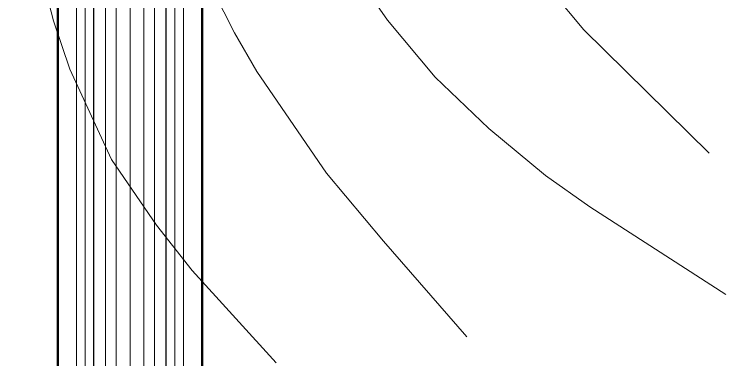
# Model space of a CAD drawing. Header units: millimetres. Extents: x -492806 to 8131902, y -181351 to 2373952.
# Drawn here: x -488554 to -242152, y 224 to 122066 of the extents above; entities that cross this region are included whole.
import ezdxf

# ---------------------------------------------------------------- set-up
doc = ezdxf.new("R2010")
doc.units = ezdxf.units.MM
doc.header["$LTSCALE"] = 50
for name, color, linetype, lineweight in [('cherwona', 7, 'Continuous', 50), ('dorogi', 7, 'Continuous', 30), ('osi', 13, 'Continuous', 15), ('rel', 82, 'Continuous', 15), ('smuga', 142, 'Continuous', 15), ('trotuar', 212, 'Continuous', 15)]:
    doc.layers.add(name, color=color, linetype=linetype, lineweight=lineweight)

msp = doc.modelspace()

# ---------------------------------------------------------------- linework, layer by layer
at = {"layer": 'cherwona'}
for p, q in [((-473447.224, 223.848), (-473447.224, 702405.41)), ((-423447.224, 223.848), (-423447.224, 333342.892))]:
    msp.add_line(p, q, dxfattribs=at)
at = {"layer": 'dorogi'}
for p, q in [((-435897.224, 223.848), (-435897.224, 319537.187)), ((-460997.224, 223.848), (-460997.224, 254537.187))]:
    msp.add_line(p, q, dxfattribs=at)
at = {"layer": 'osi'}
msp.add_line((-448447.224, 223.848), (-448447.224, 702405.41), dxfattribs=at)
at = {"layer": 'rel'}
for points in [[(-488098.408, 368451.722), (-476597.842, 314791.604), (-469737.556, 284288.234), (-451391.627, 212753.606), (-440618.488, 179251.852), (-426887.01, 144595.733), (-412277.379, 115629.623), (-404561.94, 102212.152), (-380377.187, 67030.794), (-360708.552, 43377.668), (-331807.701, 10303.384)], [(-488554.21, 173650.628), (-480427.104, 140842.747), (-474950.373, 119726.814), (-469245.799, 103047.195), (-454848.505, 71711.737), (-439310.673, 48986.357), (-426948.212, 33212.028), (-397874.707, 1194.631)], [(-313708.825, 143615.646), (-291248.296, 116635.972), (-247844.83, 73892.894)], [(-374839.411, 142465.337), (-359309.736, 120032.797), (-342817.193, 100253.609), (-324208.284, 82404.012), (-304543.511, 66158.845), (-289174.015, 55339.538), (-242152.472, 24968.085)]]:
    msp.add_lwpolyline(points, dxfattribs=at)
at = {"layer": 'smuga'}
for p, q in [((-456947.224, 223.848), (-456947.224, 399975.023)), ((-453197.224, 223.848), (-453197.224, 383268.222)), ((-443697.224, 223.848), (-443697.224, 319537.187)), ((-439947.224, 223.848), (-439947.224, 319537.187))]:
    msp.add_line(p, q, dxfattribs=at)
at = {"layer": 'trotuar'}
for p, q in [((-466997.224, 223.848), (-466997.224, 702405.41)), ((-429897.224, 223.848), (-429897.224, 319537.187)), ((-432897.224, 223.848), (-432897.224, 306537.187)), ((-463997.224, 223.848), (-463997.224, 251537.187))]:
    msp.add_line(p, q, dxfattribs=at)

doc.saveas('drawing.dxf')
